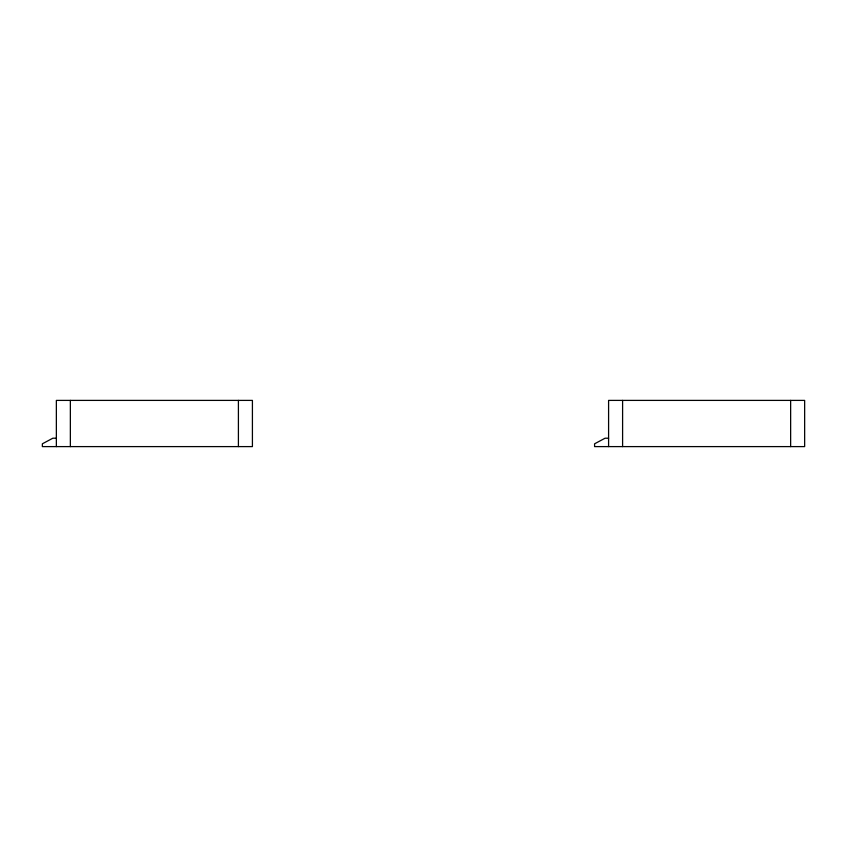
<?xml version="1.0" encoding="UTF-8"?>
<svg xmlns="http://www.w3.org/2000/svg" width="847" height="847" viewBox="0 0 847 847"><rect width="100%" height="100%" fill="white"/><g stroke="black" fill="none" stroke-linecap="round" stroke-linejoin="round"><path stroke-width="1.27" d="M56.357 438.206L52.853 438.206L42.35 443.807L42.35 446.602L252.417 446.602L252.417 400.398L56.357 400.398L56.357 446.602M608.591 438.206L605.086 438.206L594.583 443.807L594.583 446.602L804.65 446.602L804.65 400.398L608.591 400.398L608.591 446.602M790.643 400.398L790.643 446.602M622.598 400.398L622.598 446.602M238.409 400.398L238.409 446.602M70.354 400.398L70.354 446.602"/></g></svg>
